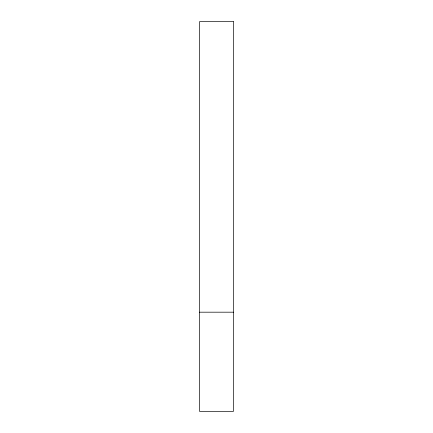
<?xml version="1.0" encoding="UTF-8"?>
<svg xmlns="http://www.w3.org/2000/svg" width="433" height="433" viewBox="0 0 433 433"><rect width="100%" height="100%" fill="white"/><g stroke="black" fill="none" stroke-linecap="round" stroke-linejoin="round"><path stroke-width="0.65" d="M199.521 312.188L233.479 312.188M233.479 21.65L199.521 21.65L199.521 411.35L233.479 411.35L233.479 21.65"/></g></svg>
